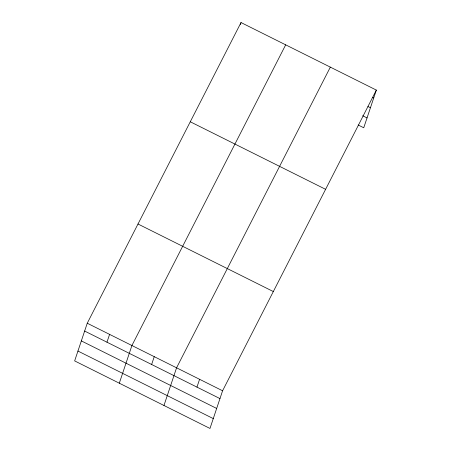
<?xml version="1.0" encoding="UTF-8"?>
<svg xmlns="http://www.w3.org/2000/svg" width="451" height="451" viewBox="0 0 451 451"><rect width="100%" height="100%" fill="white"/><g stroke="black" fill="none" stroke-linecap="round" stroke-linejoin="round"><path stroke-width="0.68" d="M87.257 323.232L74.652 360.907L209.98 428.45L222.585 390.775L376.348 90.093L241.02 22.55L87.257 323.232L222.585 390.775M106.966 342.196L109.587 334.377M119.312 383.192L131.912 345.522L285.68 44.841M240.366 24.506L241.02 22.55M151.626 364.487L154.242 356.668M163.967 405.483L176.572 367.813L330.335 67.131M196.963 387.116L199.579 379.297M376.348 90.093L363.743 127.768L358.15 124.978M372.487 97.298L373.732 97.918M367.948 106.526L370.434 107.766M362.689 115.744L367.041 117.92M190.277 121.776L325.605 189.319M138 224.006L273.329 291.555M84.641 331.051L219.97 398.599M81.343 340.905L216.672 408.448M77.944 351.053L213.278 418.601"/></g></svg>
